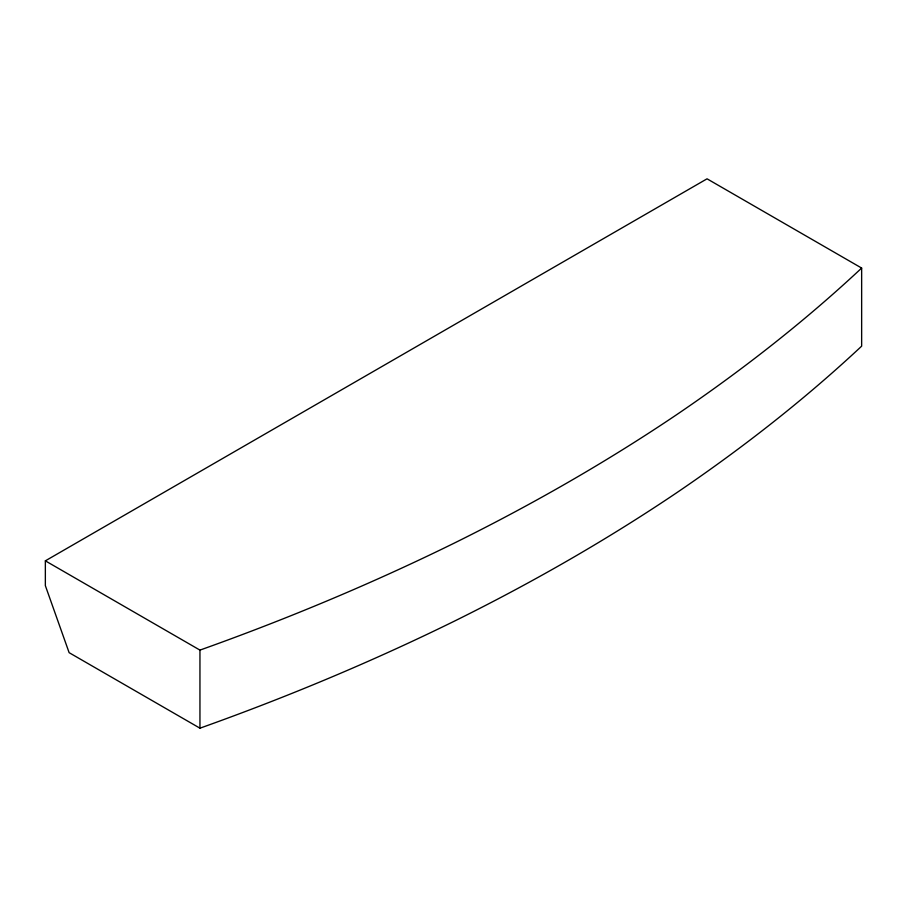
<?xml version="1.0" encoding="UTF-8"?>
<svg xmlns="http://www.w3.org/2000/svg" width="907" height="907" viewBox="0 0 907 907"><rect width="100%" height="100%" fill="white"/><g stroke="black" fill="none" stroke-linecap="round" stroke-linejoin="round"><path stroke-width="1.36" d="M861.65 268.064C804.214 321.77 742.085 370.226 677.076 414.397A2040.625 1178.136 0 0 1 453.409 543.531C371.065 583.949 286.329 619.311 199.948 650.104L45.35 560.843L45.35 585.639L69.125 652.666L199.948 728.185C286.329 697.392 371.065 662.031 453.409 621.624A2040.625 1178.136 0 0 0 677.076 492.49C742.085 448.319 804.214 399.851 861.65 346.157L861.65 268.064L707.052 178.815L45.35 560.843M199.948 650.104L199.948 728.185"/></g></svg>
